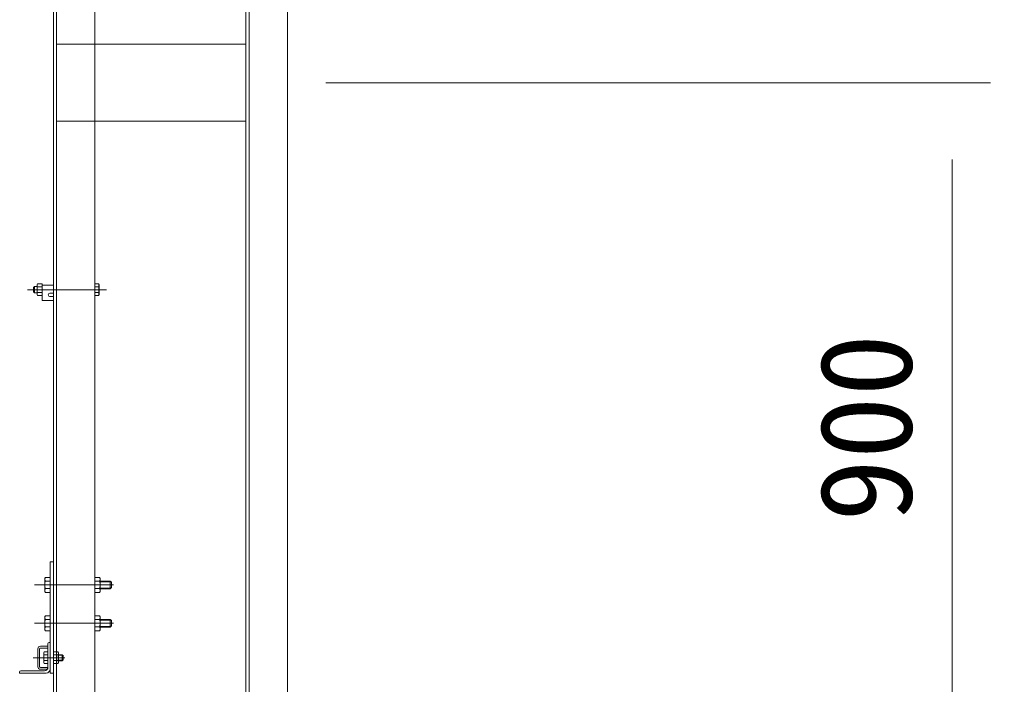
# Model space of a CAD drawing. Units: millimetres, scale not verified. Extents: x -10500 to 10500, y -7425 to 7425.
# Drawn here: x -1452 to -186, y -2833 to -1965 of the extents above; entities that cross this region are included whole.
import ezdxf
from ezdxf.enums import TextEntityAlignment as Align

# ---------------------------------------------------------------- set-up
doc = ezdxf.new("R2010")
doc.units = ezdxf.units.MM
doc.header["$LTSCALE"] = 50
doc.linetypes.add('DASHED', pattern=[7.5, 6, -1.5])
doc.linetypes.add('USER1', pattern=[50.8, 31.75, -6.35, 6.35, -6.35])
for name, color, linetype, lineweight in [('0-1_D-STR1', 1, 'Continuous', 18), ('0-2_D-STR-DIM', 7, 'Continuous', 9), ('0-6_D-STR3', 3, 'Continuous', 13), ('0-7_D-BMK', 2, 'USER1', 13)]:
    doc.layers.add(name, color=color, linetype=linetype, lineweight=lineweight)
doc.styles.add('ＭＳ ゴシック', font='')
doc.styles.get('ＭＳ ゴシック').set_extended_font_data('MS Gothic')

msp = doc.modelspace()

# ---------------------------------------------------------------- linework, layer by layer
at = {"layer": '0-1_D-STR1'}
for p, q in [((-1407.79, -4647.93), (-1407.79, 2225.4)), ((-1407.79, -4647.93), (-1407.79, 2225.4)), ((-1403.79, -4647.93), (-1403.79, 2225.07)), ((-1403.79, -4647.93), (-1403.79, 2225.07)), ((-1102.79, -4647.93), (-1102.79, 2000.44)), ((-1102.79, -4647.93), (-1102.79, 2000.44)), ((-1156.79, -4647.93), (-1156.79, 1978.07)), ((-1156.79, -4647.93), (-1156.79, 1978.07)), ((-1152.79, -4647.93), (-1152.79, 1979.73)), ((-1152.79, -4647.93), (-1152.79, 1979.73)), ((-1353.79, -1997.93), (-1353.79, -1197.93)), ((-1353.79, -1997.93), (-1353.79, -1197.93)), ((-1156.79, -1997.93), (-1403.79, -1997.93)), ((-1156.79, -1997.93), (-1403.79, -1997.93)), ((-1403.79, -2097.93), (-1156.79, -2097.93)), ((-1403.79, -2097.93), (-1156.79, -2097.93)), ((-1353.79, -2897.93), (-1353.79, -2097.93)), ((-1353.79, -2897.93), (-1353.79, -2097.93)), ((-1415.29, -2810.43), (-1415.29, -2779.93)), ((-1415.29, -2810.43), (-1415.29, -2779.93)), ((-1413.29, -2777.93), (-1412.29, -2777.93)), ((-1413.29, -2777.93), (-1412.29, -2777.93)), ((-1412.29, -2812.93), (-1412.29, -2777.93)), ((-1412.29, -2812.93), (-1412.29, -2777.93)), ((-1452.29, -2816.93), (-1452.29, -2817.93)), ((-1452.29, -2816.93), (-1452.29, -2817.93)), ((-1452.29, -2817.93), (-1417.29, -2817.93)), ((-1452.29, -2817.93), (-1417.29, -2817.93)), ((-1450.29, -2814.93), (-1419.79, -2814.93)), ((-1450.29, -2814.93), (-1419.79, -2814.93))]:
    msp.add_line(p, q, dxfattribs=at)
at = {"layer": '0-1_D-STR1', "linetype": 'DASHED'}
msp.add_line((-1353.79, -1997.93), (-1353.79, -2097.93), dxfattribs=at)
msp.add_line((-1353.79, -1997.93), (-1353.79, -2097.93), dxfattribs=at)
at = {"layer": '0-1_D-STR1'}
for centre, radius, start, end in [((-1413.29, -2779.93), 2, 90, 180), ((-1413.29, -2779.93), 2, 90, 180), ((-1419.79, -2810.43), 4.5, 270, 0), ((-1419.79, -2810.43), 4.5, 270, 0), ((-1450.29, -2816.93), 2, 90, 180), ((-1450.29, -2816.93), 2, 90, 180), ((-1417.29, -2812.93), 5, 270, 0), ((-1417.29, -2812.93), 5, 270, 0)]:
    msp.add_arc(centre, radius, start, end, dxfattribs=at)
at = {"layer": '0-2_D-STR-DIM'}
for p, q in [((-1052.79, -2047.93), (-185.59, -2047.93)), ((-1052.79, -2047.93), (-185.59, -2047.93)), ((-1052.79, -2047.93), (-185.59, -2047.93)), ((-1052.79, -2047.93), (-185.59, -2047.93)), ((-235.59, -2847.93), (-235.59, -2147.93)), ((-235.59, -2847.93), (-235.59, -2147.93))]:
    msp.add_line(p, q, dxfattribs=at)
at = {"layer": '0-6_D-STR3'}
for p, q in [((-1432.59, -2313.93), (-1433.79, -2315.13)), ((-1432.59, -2313.93), (-1433.79, -2315.13)), ((-1433.79, -2315.13), (-1433.79, -2320.73)), ((-1433.79, -2315.13), (-1433.79, -2320.73)), ((-1432.59, -2313.93), (-1432.59, -2321.93)), ((-1429.29, -2313.93), (-1432.59, -2313.93)), ((-1432.59, -2313.93), (-1432.59, -2321.93)), ((-1429.29, -2313.93), (-1432.59, -2313.93)), ((-1428.57, -2310.42), (-1429.29, -2311.68)), ((-1428.57, -2310.42), (-1429.29, -2311.68)), ((-1429.29, -2324.18), (-1429.29, -2311.68)), ((-1429.29, -2324.18), (-1429.29, -2311.68)), ((-1422.79, -2310.42), (-1428.57, -2310.42)), ((-1422.79, -2310.42), (-1428.57, -2310.42)), ((-1422.79, -2314.18), (-1428.57, -2314.18)), ((-1422.79, -2314.18), (-1428.57, -2314.18)), ((-1422.79, -2325.44), (-1422.79, -2310.42)), ((-1422.79, -2325.44), (-1422.79, -2310.42)), ((-1422.79, -2311.93), (-1407.79, -2311.93)), ((-1422.79, -2311.93), (-1422.79, -2331.93)), ((-1422.79, -2311.93), (-1407.79, -2311.93)), ((-1422.79, -2311.93), (-1422.79, -2331.93)), ((-1353.79, -2310.42), (-1349.19, -2310.42)), ((-1353.79, -2310.42), (-1353.79, -2325.44)), ((-1353.79, -2310.42), (-1349.19, -2310.42)), ((-1353.79, -2310.42), (-1353.79, -2325.44)), ((-1353.79, -2314.18), (-1349.19, -2314.18)), ((-1353.79, -2314.18), (-1349.19, -2314.18)), ((-1348.49, -2311.63), (-1349.19, -2310.42)), ((-1348.49, -2311.63), (-1349.19, -2310.42)), ((-1348.49, -2311.63), (-1348.49, -2324.23)), ((-1348.49, -2311.63), (-1348.49, -2324.23)), ((-1432.59, -2321.93), (-1433.79, -2320.73)), ((-1432.59, -2321.93), (-1433.79, -2320.73)), ((-1429.29, -2321.93), (-1432.59, -2321.93)), ((-1429.29, -2321.93), (-1432.59, -2321.93)), ((-1428.57, -2325.44), (-1429.29, -2324.18)), ((-1428.57, -2325.44), (-1429.29, -2324.18)), ((-1422.79, -2321.68), (-1428.57, -2321.68)), ((-1422.79, -2321.68), (-1428.57, -2321.68)), ((-1422.79, -2325.44), (-1428.57, -2325.44)), ((-1422.79, -2325.44), (-1428.57, -2325.44)), ((-1412.54, -2322.43), (-1407.79, -2322.43)), ((-1412.54, -2322.43), (-1407.79, -2322.43)), ((-1412.54, -2326.93), (-1407.79, -2326.93)), ((-1412.54, -2326.93), (-1407.79, -2326.93)), ((-1407.79, -2326.93), (-1407.79, -2331.93)), ((-1407.79, -2326.93), (-1407.79, -2331.93)), ((-1353.79, -2321.68), (-1349.19, -2321.68)), ((-1353.79, -2321.68), (-1349.19, -2321.68)), ((-1353.79, -2325.44), (-1349.19, -2325.44)), ((-1353.79, -2325.44), (-1349.19, -2325.44)), ((-1348.49, -2324.23), (-1349.19, -2325.44)), ((-1348.49, -2324.23), (-1349.19, -2325.44)), ((-1422.79, -2331.93), (-1407.79, -2331.93)), ((-1422.79, -2331.93), (-1407.79, -2331.93)), ((-1412.29, -2672.93), (-1407.79, -2672.93)), ((-1412.29, -2672.93), (-1407.79, -2672.93)), ((-1419.29, -2694.68), (-1418.39, -2693.12)), ((-1419.29, -2694.68), (-1418.39, -2693.12)), ((-1419.29, -2694.68), (-1419.29, -2711.18)), ((-1419.29, -2694.68), (-1419.29, -2711.18)), ((-1418.39, -2693.12), (-1412.29, -2693.12)), ((-1418.39, -2693.12), (-1412.29, -2693.12)), ((-1418.39, -2698.02), (-1412.29, -2698.02)), ((-1418.39, -2698.02), (-1412.29, -2698.02)), ((-1412.29, -2693.12), (-1412.29, -2712.75)), ((-1412.29, -2693.12), (-1412.29, -2712.75)), ((-1418.39, -2707.84), (-1412.29, -2707.84)), ((-1418.39, -2707.84), (-1412.29, -2707.84)), ((-1419.29, -2711.18), (-1418.39, -2712.75)), ((-1419.29, -2711.18), (-1418.39, -2712.75)), ((-1418.39, -2712.75), (-1412.29, -2712.75)), ((-1418.39, -2712.75), (-1412.29, -2712.75)), ((-1419.29, -2744.68), (-1418.39, -2743.12)), ((-1419.29, -2744.68), (-1418.39, -2743.12)), ((-1419.29, -2744.68), (-1419.29, -2761.18)), ((-1419.29, -2744.68), (-1419.29, -2761.18)), ((-1418.39, -2743.12), (-1412.29, -2743.12)), ((-1418.39, -2743.12), (-1412.29, -2743.12)), ((-1418.39, -2748.02), (-1412.29, -2748.02)), ((-1418.39, -2748.02), (-1412.29, -2748.02)), ((-1412.29, -2743.12), (-1412.29, -2762.75)), ((-1412.29, -2743.12), (-1412.29, -2762.75)), ((-1419.29, -2761.18), (-1418.39, -2762.75)), ((-1419.29, -2761.18), (-1418.39, -2762.75)), ((-1418.39, -2757.84), (-1412.29, -2757.84)), ((-1418.39, -2757.84), (-1412.29, -2757.84)), ((-1418.39, -2762.75), (-1412.29, -2762.75)), ((-1418.39, -2762.75), (-1412.29, -2762.75)), ((-1428.29, -2786.23), (-1428.29, -2809.63)), ((-1428.29, -2786.23), (-1428.29, -2809.63)), ((-1425.99, -2786.23), (-1425.99, -2809.63)), ((-1425.99, -2786.23), (-1425.99, -2809.63)), ((-1415.29, -2782.93), (-1424.99, -2782.93)), ((-1415.29, -2782.93), (-1424.99, -2782.93)), ((-1415.29, -2785.23), (-1424.99, -2785.23)), ((-1415.29, -2785.23), (-1424.99, -2785.23)), ((-1415.29, -2782.93), (-1415.29, -2785.23)), ((-1415.29, -2782.93), (-1415.29, -2785.23)), ((-1420.59, -2791.63), (-1419.9, -2790.42)), ((-1420.59, -2791.63), (-1420.59, -2804.23)), ((-1415.29, -2790.42), (-1419.9, -2790.42)), ((-1415.29, -2794.18), (-1419.9, -2794.18)), ((-1415.29, -2790.42), (-1415.29, -2805.44)), ((-1407.79, -2790.42), (-1402.02, -2790.42)), ((-1407.79, -2805.44), (-1407.79, -2790.42)), ((-1407.79, -2794.18), (-1402.02, -2794.18)), ((-1402.02, -2790.42), (-1401.29, -2791.68)), ((-1401.29, -2804.18), (-1401.29, -2791.68)), ((-1401.29, -2793.93), (-1396.49, -2793.93)), ((-1401.29, -2794.68), (-1395.74, -2794.68)), ((-1396.49, -2793.93), (-1395.29, -2795.13)), ((-1396.49, -2793.93), (-1396.49, -2801.93)), ((-1395.29, -2795.13), (-1395.29, -2800.73)), ((-1415.29, -2810.63), (-1424.99, -2810.63)), ((-1415.29, -2810.63), (-1424.99, -2810.63)), ((-1420.59, -2804.23), (-1419.9, -2805.44)), ((-1415.29, -2801.68), (-1419.9, -2801.68)), ((-1415.29, -2805.44), (-1419.9, -2805.44)), ((-1415.29, -2810.63), (-1415.29, -2812.93)), ((-1415.29, -2810.63), (-1415.29, -2812.93)), ((-1407.79, -2801.68), (-1402.02, -2801.68)), ((-1407.79, -2805.44), (-1402.02, -2805.44)), ((-1402.02, -2805.44), (-1401.29, -2804.18)), ((-1401.29, -2801.18), (-1395.74, -2801.18)), ((-1401.29, -2801.93), (-1396.49, -2801.93)), ((-1396.49, -2801.93), (-1395.29, -2800.73)), ((-1415.29, -2812.93), (-1424.99, -2812.93)), ((-1415.29, -2812.93), (-1424.99, -2812.93))]:
    msp.add_line(p, q, dxfattribs=at)
at = {"layer": '0-6_D-STR3', "linetype": 'DASHED'}
for p, q in [((-1347.7, -2693.12), (-1353.79, -2693.12)), ((-1353.79, -2693.12), (-1353.79, -2712.75)), ((-1347.7, -2693.12), (-1353.79, -2693.12)), ((-1353.79, -2693.12), (-1353.79, -2712.75)), ((-1347.7, -2698.02), (-1353.79, -2698.02)), ((-1347.7, -2698.02), (-1353.79, -2698.02)), ((-1346.79, -2694.68), (-1347.7, -2693.12)), ((-1346.79, -2694.68), (-1347.7, -2693.12)), ((-1346.79, -2694.68), (-1346.79, -2711.18)), ((-1346.79, -2694.68), (-1346.79, -2711.18)), ((-1346.79, -2697.93), (-1333.79, -2697.93)), ((-1346.79, -2697.93), (-1333.79, -2697.93)), ((-1333.79, -2697.93), (-1332.29, -2699.43)), ((-1333.79, -2697.93), (-1332.29, -2699.43)), ((-1347.7, -2707.84), (-1353.79, -2707.84)), ((-1347.7, -2707.84), (-1353.79, -2707.84)), ((-1346.79, -2698.83), (-1332.89, -2698.83)), ((-1346.79, -2698.83), (-1332.89, -2698.83)), ((-1346.79, -2707.03), (-1332.89, -2707.03)), ((-1346.79, -2707.03), (-1332.89, -2707.03)), ((-1346.79, -2707.93), (-1333.79, -2707.93)), ((-1346.79, -2707.93), (-1333.79, -2707.93)), ((-1332.29, -2699.43), (-1332.29, -2706.43)), ((-1332.29, -2699.43), (-1332.29, -2706.43)), ((-1347.7, -2712.75), (-1353.79, -2712.75)), ((-1347.7, -2712.75), (-1353.79, -2712.75)), ((-1346.79, -2711.18), (-1347.7, -2712.75)), ((-1346.79, -2711.18), (-1347.7, -2712.75)), ((-1347.7, -2743.12), (-1353.79, -2743.12)), ((-1353.79, -2743.12), (-1353.79, -2762.75)), ((-1347.7, -2743.12), (-1353.79, -2743.12)), ((-1353.79, -2743.12), (-1353.79, -2762.75)), ((-1347.7, -2748.02), (-1353.79, -2748.02)), ((-1347.7, -2748.02), (-1353.79, -2748.02)), ((-1346.79, -2744.68), (-1347.7, -2743.12)), ((-1346.79, -2744.68), (-1347.7, -2743.12)), ((-1346.79, -2744.68), (-1346.79, -2761.18)), ((-1346.79, -2744.68), (-1346.79, -2761.18)), ((-1346.79, -2747.93), (-1333.79, -2747.93)), ((-1346.79, -2747.93), (-1333.79, -2747.93)), ((-1333.79, -2747.93), (-1332.29, -2749.43)), ((-1333.79, -2747.93), (-1332.29, -2749.43)), ((-1347.7, -2757.84), (-1353.79, -2757.84)), ((-1347.7, -2757.84), (-1353.79, -2757.84)), ((-1346.79, -2761.18), (-1347.7, -2762.75)), ((-1346.79, -2761.18), (-1347.7, -2762.75)), ((-1346.79, -2748.83), (-1332.89, -2748.83)), ((-1346.79, -2748.83), (-1332.89, -2748.83)), ((-1346.79, -2757.03), (-1332.89, -2757.03)), ((-1346.79, -2757.03), (-1332.89, -2757.03)), ((-1346.79, -2757.93), (-1333.79, -2757.93)), ((-1346.79, -2757.93), (-1333.79, -2757.93)), ((-1332.29, -2749.43), (-1332.29, -2756.43)), ((-1332.29, -2749.43), (-1332.29, -2756.43)), ((-1347.7, -2762.75), (-1353.79, -2762.75)), ((-1347.7, -2762.75), (-1353.79, -2762.75))]:
    msp.add_line(p, q, dxfattribs=at)
at = {"layer": '0-6_D-STR3'}
msp.add_lwpolyline([(-1412.29, -2672.93), (-1412.29, -2817.93), (-1407.79, -2817.93)], dxfattribs=at)
msp.add_lwpolyline([(-1412.29, -2672.93), (-1412.29, -2817.93), (-1407.79, -2817.93)], dxfattribs=at)
at = {"layer": '0-6_D-STR3', "linetype": 'DASHED'}
for points in [[(-1333.79, -2697.93), (-1333.79, -2707.93), (-1332.29, -2706.43)], [(-1333.79, -2697.93), (-1333.79, -2707.93), (-1332.29, -2706.43)], [(-1333.79, -2747.93), (-1333.79, -2757.93), (-1332.29, -2756.43)], [(-1333.79, -2747.93), (-1333.79, -2757.93), (-1332.29, -2756.43)]]:
    msp.add_lwpolyline(points, dxfattribs=at)
at = {"layer": '0-6_D-STR3'}
for centre, radius, start, end in [((-1425.83, -2312.3), 3.32, 145.61586, 214.38414), ((-1425.83, -2312.3), 3.32, 145.61586, 214.38414), ((-1416.73, -2317.93), 12.42, 162.4121, 197.5879), ((-1416.73, -2317.93), 12.42, 162.4121, 197.5879), ((-1351.93, -2312.3), 3.32, 325.61585, 34.38415), ((-1351.93, -2312.3), 3.32, 325.61585, 34.38415), ((-1361.03, -2317.93), 12.42, 342.4121, 17.5879), ((-1361.03, -2317.93), 12.42, 342.4121, 17.5879), ((-1425.83, -2323.56), 3.32, 145.61584, 214.38415), ((-1425.83, -2323.56), 3.32, 145.61584, 214.38415), ((-1412.54, -2324.68), 2.25, 90, 270), ((-1412.54, -2324.68), 2.25, 90, 270), ((-1351.93, -2323.56), 3.32, 325.61585, 34.38415), ((-1351.93, -2323.56), 3.32, 325.61585, 34.38415), ((-1402.91, -2702.93), 16.24, 162.41205, 197.58795), ((-1402.91, -2702.93), 16.24, 162.41205, 197.58795), ((-1414.8, -2695.57), 4.34, 145.61575, 214.38425), ((-1414.8, -2695.57), 4.34, 145.61575, 214.38425), ((-1414.8, -2710.29), 4.34, 145.61575, 214.38425), ((-1414.8, -2710.29), 4.34, 145.61575, 214.38425), ((-1402.91, -2752.93), 16.24, 162.41205, 197.58795), ((-1402.91, -2752.93), 16.24, 162.41205, 197.58795), ((-1414.8, -2745.57), 4.34, 145.61575, 214.38425), ((-1414.8, -2745.57), 4.34, 145.61575, 214.38425), ((-1414.8, -2760.29), 4.34, 145.61575, 214.38425), ((-1414.8, -2760.29), 4.34, 145.61575, 214.38425), ((-1424.99, -2786.23), 3.3, 90, 180), ((-1424.99, -2786.23), 3.3, 90, 180), ((-1424.99, -2786.23), 1, 90, 180), ((-1424.99, -2786.23), 1, 90, 180), ((-1408.06, -2797.93), 12.42, 162.4121, 197.5879), ((-1417.15, -2792.3), 3.32, 145.61585, 214.38415), ((-1404.76, -2792.3), 3.32, 325.61586, 34.38414), ((-1413.86, -2797.93), 12.42, 342.4121, 17.5879), ((-1424.99, -2809.63), 3.3, 180, 270), ((-1424.99, -2809.63), 3.3, 180, 270), ((-1424.99, -2809.63), 1, 180, 270), ((-1424.99, -2809.63), 1, 180, 270), ((-1417.15, -2803.56), 3.32, 145.61585, 214.38415), ((-1404.76, -2803.56), 3.32, 325.61585, 34.38416)]:
    msp.add_arc(centre, radius, start, end, dxfattribs=at)
at = {"layer": '0-6_D-STR3', "linetype": 'DASHED'}
for centre, radius, start, end in [((-1363.18, -2702.93), 16.24, 342.41205, 17.58795), ((-1363.18, -2702.93), 16.24, 342.41205, 17.58795), ((-1351.28, -2695.57), 4.34, 325.61575, 34.38425), ((-1351.28, -2695.57), 4.34, 325.61575, 34.38425), ((-1351.28, -2710.29), 4.34, 325.61575, 34.38425), ((-1351.28, -2710.29), 4.34, 325.61575, 34.38425), ((-1363.18, -2752.93), 16.24, 342.41205, 17.58795), ((-1363.18, -2752.93), 16.24, 342.41205, 17.58795), ((-1351.28, -2745.57), 4.34, 325.61575, 34.38425), ((-1351.28, -2745.57), 4.34, 325.61575, 34.38425), ((-1351.28, -2760.29), 4.34, 325.61575, 34.38425), ((-1351.28, -2760.29), 4.34, 325.61575, 34.38425)]:
    msp.add_arc(centre, radius, start, end, dxfattribs=at)
at = {"layer": '0-7_D-BMK'}
for p, q in [((-1441.79, -2317.93), (-1338.79, -2317.93)), ((-1441.79, -2317.93), (-1338.79, -2317.93)), ((-1432.7, -2702.93), (-1329.7, -2702.93)), ((-1432.7, -2702.93), (-1329.7, -2702.93)), ((-1432.7, -2752.93), (-1329.7, -2752.93)), ((-1432.7, -2752.93), (-1329.7, -2752.93)), ((-1393.03, -2797.93), (-1434.39, -2797.93))]:
    msp.add_line(p, q, dxfattribs=at)

# ---------------------------------------------------------------- texts
at = {"layer": '0-2_D-STR-DIM', "style": 'ＭＳ ゴシック'}
msp.add_text('900', height=120.2, rotation=90, dxfattribs=at).set_placement((-252.46, -2620.74), align=Align.BOTTOM_LEFT)
msp.add_text('900', height=120.2, rotation=90, dxfattribs=at).set_placement((-252.46, -2620.74), align=Align.BOTTOM_LEFT)

doc.saveas('drawing.dxf')
